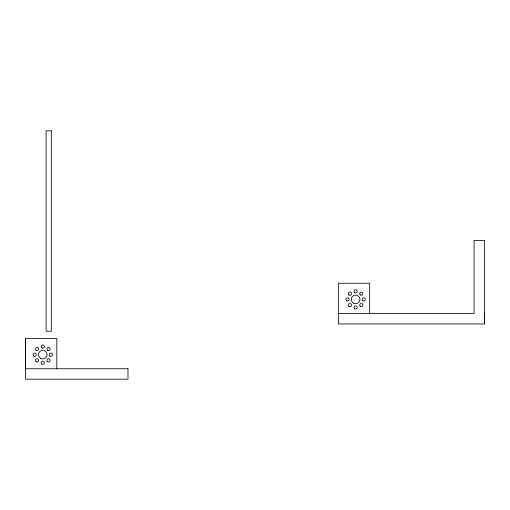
<?xml version="1.0" encoding="UTF-8"?>
<svg xmlns="http://www.w3.org/2000/svg" width="510" height="510" viewBox="0 0 510 510"><rect width="100%" height="100%" fill="white"/><g stroke="black" fill="none" stroke-linecap="round" stroke-linejoin="round"><path stroke-width="0.76" d="M56.82 368.755L56.82 338.481L25.5 338.481L25.5 379.191L127.984 379.191L127.984 368.755M338.347 313.497L338.347 323.933L484.5 323.933L484.5 240.42L474.058 240.42L474.058 313.497L338.347 313.497L338.347 283.222L369.667 283.222L369.667 313.497M127.984 368.755L25.5 368.755L25.5 338.481M484.5 313.497L484.5 323.933M51.319 130.809L46.098 130.809L46.098 331.245L51.319 331.245L51.319 130.809M36.229 350.344A1.619 1.619 0 0 0 38.658 348.942A1.619 1.619 0 0 0 36.229 347.539A1.619 1.619 0 0 0 36.229 350.344M40.602 358.396A4.316 4.316 0 0 0 47.073 354.66A4.316 4.316 0 0 0 40.602 350.925A4.316 4.316 0 0 0 40.602 358.396M50.044 356.063A1.619 1.619 0 0 0 52.466 354.66A1.619 1.619 0 0 0 50.044 353.258A1.619 1.619 0 0 0 50.044 356.063M47.672 361.781A1.619 1.619 0 0 0 50.101 360.385A1.619 1.619 0 0 0 47.672 358.983A1.619 1.619 0 0 0 47.672 361.781M41.954 364.153A1.619 1.619 0 0 0 44.376 362.75A1.619 1.619 0 0 0 41.954 361.348A1.619 1.619 0 0 0 41.954 364.153M36.229 361.781A1.619 1.619 0 0 0 38.658 360.385A1.619 1.619 0 0 0 36.229 358.983A1.619 1.619 0 0 0 36.229 361.781M33.858 356.063A1.619 1.619 0 0 0 36.286 354.66A1.619 1.619 0 0 0 33.858 353.258A1.619 1.619 0 0 0 33.858 356.063M41.954 347.973A1.619 1.619 0 0 0 44.376 346.57A1.619 1.619 0 0 0 41.954 345.168A1.619 1.619 0 0 0 41.954 347.973M47.672 350.344A1.619 1.619 0 0 0 50.101 348.942A1.619 1.619 0 0 0 47.672 347.539A1.619 1.619 0 0 0 47.672 350.344M362.89 300.804A1.619 1.619 0 0 0 365.319 299.402A1.619 1.619 0 0 0 362.89 297.999A1.619 1.619 0 0 0 362.89 300.804M360.188 306.268A1.619 1.619 0 0 0 362.89 305.541A1.619 1.619 0 0 0 360.914 303.558A1.619 1.619 0 0 0 360.188 306.268M354.801 308.894A1.619 1.619 0 0 0 357.229 307.492A1.619 1.619 0 0 0 354.801 306.089A1.619 1.619 0 0 0 354.801 308.894M349.082 295.08A1.619 1.619 0 0 0 351.505 293.683A1.619 1.619 0 0 0 349.082 292.281A1.619 1.619 0 0 0 349.082 295.08M346.373 300.549A1.619 1.619 0 0 0 349.082 299.823A1.619 1.619 0 0 0 347.1 297.84A1.619 1.619 0 0 0 346.373 300.549M360.188 294.825A1.619 1.619 0 0 0 362.89 294.098A1.619 1.619 0 0 0 360.914 292.115A1.619 1.619 0 0 0 360.188 294.825M354.463 292.453A1.619 1.619 0 0 0 357.172 291.733A1.619 1.619 0 0 0 355.189 289.75A1.619 1.619 0 0 0 354.463 292.453M353.449 303.138A4.316 4.316 0 0 0 359.926 299.402A4.316 4.316 0 0 0 353.449 295.666A4.316 4.316 0 0 0 353.449 303.138M349.082 306.523A1.619 1.619 0 0 0 351.505 305.12A1.619 1.619 0 0 0 349.082 303.724A1.619 1.619 0 0 0 349.082 306.523"/></g></svg>
